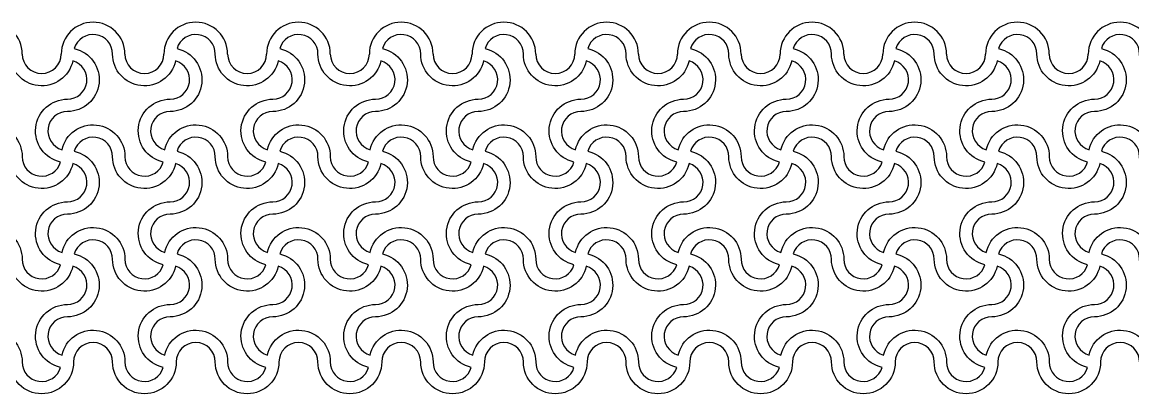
# Model space of a CAD drawing. Header units: millimetres. Extents: x 24 to 345, y 12 to 201.
# Drawn here: x 58.619 to 62.945, y 22.17 to 23.618 of the extents above; entities that cross this region are included whole.
import ezdxf

# ---------------------------------------------------------------- set-up
doc = ezdxf.new("R2010")
doc.units = ezdxf.units.MM
doc.header["$MEASUREMENT"] = 0
doc.layers.add('5th metal (rf+ground)', color=240, linetype='Continuous')

msp = doc.modelspace()

# ---------------------------------------------------------------- linework, layer by layer
at = {"layer": '5th metal (rf+ground)'}
for points in [[(58.5713, 23.49421, 0.8687853), (58.42227, 23.51524, -0.8959788), (58.3953, 23.27021, 0.8687853), (58.37427, 23.12118, -0.8959788), (58.6193, 23.09421, 0.8687853), (58.76833, 23.07318, -0.8959788), (58.7953, 23.31821, 0.8687853), (58.81633, 23.46724, -0.8959788)], [(58.5713, 23.49421, 0.8687853), (58.42227, 23.51524, -0.8959788), (58.3953, 23.27021, 0.8687853), (58.37427, 23.12118, -0.8959788), (58.6193, 23.09421, 0.8687853), (58.76833, 23.07318, -0.8959788), (58.7953, 23.31821, 0.8687853), (58.81633, 23.46724, -0.8959788)], [(58.5713, 23.49421, 0.8687853), (58.42227, 23.51524, -0.8959788), (58.3953, 23.27021, 0.8687853), (58.37427, 23.12118, -0.8959788), (58.6193, 23.09421, 0.8687853), (58.76833, 23.07318, -0.8959788), (58.7953, 23.31821, 0.8687853), (58.81633, 23.46724, -0.8959788)], [(58.5713, 23.49421, 0.8687853), (58.42227, 23.51524, -0.8959788), (58.3953, 23.27021, 0.8687853), (58.37427, 23.12118, -0.8959788), (58.6193, 23.09421, 0.8687853), (58.76833, 23.07318, -0.8959788), (58.7953, 23.31821, 0.8687853), (58.81633, 23.46724, -0.8959788)], [(58.9713, 23.49421, 0.8687853), (58.82227, 23.51524, -0.8959788), (58.7953, 23.27021, 0.8687853), (58.77427, 23.12118, -0.8959788), (59.0193, 23.09421, 0.8687853), (59.16833, 23.07318, -0.8959788), (59.1953, 23.31821, 0.8687853), (59.21633, 23.46724, -0.8959788)], [(58.9713, 23.49421, 0.8687853), (58.82227, 23.51524, -0.8959788), (58.7953, 23.27021, 0.8687853), (58.77427, 23.12118, -0.8959788), (59.0193, 23.09421, 0.8687853), (59.16833, 23.07318, -0.8959788), (59.1953, 23.31821, 0.8687853), (59.21633, 23.46724, -0.8959788)], [(58.9713, 23.49421, 0.8687853), (58.82227, 23.51524, -0.8959788), (58.7953, 23.27021, 0.8687853), (58.77427, 23.12118, -0.8959788), (59.0193, 23.09421, 0.8687853), (59.16833, 23.07318, -0.8959788), (59.1953, 23.31821, 0.8687853), (59.21633, 23.46724, -0.8959788)], [(58.9713, 23.49421, 0.8687853), (58.82227, 23.51524, -0.8959788), (58.7953, 23.27021, 0.8687853), (58.77427, 23.12118, -0.8959788), (59.0193, 23.09421, 0.8687853), (59.16833, 23.07318, -0.8959788), (59.1953, 23.31821, 0.8687853), (59.21633, 23.46724, -0.8959788)], [(59.3713, 23.49421, 0.8687853), (59.22227, 23.51524, -0.8959788), (59.1953, 23.27021, 0.8687853), (59.17427, 23.12118, -0.8959788), (59.4193, 23.09421, 0.8687853), (59.56833, 23.07318, -0.8959788), (59.5953, 23.31821, 0.8687853), (59.61633, 23.46724, -0.8959788)], [(59.3713, 23.49421, 0.8687853), (59.22227, 23.51524, -0.8959788), (59.1953, 23.27021, 0.8687853), (59.17427, 23.12118, -0.8959788), (59.4193, 23.09421, 0.8687853), (59.56833, 23.07318, -0.8959788), (59.5953, 23.31821, 0.8687853), (59.61633, 23.46724, -0.8959788)], [(59.3713, 23.49421, 0.8687853), (59.22227, 23.51524, -0.8959788), (59.1953, 23.27021, 0.8687853), (59.17427, 23.12118, -0.8959788), (59.4193, 23.09421, 0.8687853), (59.56833, 23.07318, -0.8959788), (59.5953, 23.31821, 0.8687853), (59.61633, 23.46724, -0.8959788)], [(59.3713, 23.49421, 0.8687853), (59.22227, 23.51524, -0.8959788), (59.1953, 23.27021, 0.8687853), (59.17427, 23.12118, -0.8959788), (59.4193, 23.09421, 0.8687853), (59.56833, 23.07318, -0.8959788), (59.5953, 23.31821, 0.8687853), (59.61633, 23.46724, -0.8959788)], [(59.7713, 23.49421, 0.8687853), (59.62227, 23.51524, -0.8959788), (59.5953, 23.27021, 0.8687853), (59.57427, 23.12118, -0.8959788), (59.8193, 23.09421, 0.8687853), (59.96833, 23.07318, -0.8959788), (59.9953, 23.31821, 0.8687853), (60.01633, 23.46724, -0.8959788)], [(59.7713, 23.49421, 0.8687853), (59.62227, 23.51524, -0.8959788), (59.5953, 23.27021, 0.8687853), (59.57427, 23.12118, -0.8959788), (59.8193, 23.09421, 0.8687853), (59.96833, 23.07318, -0.8959788), (59.9953, 23.31821, 0.8687853), (60.01633, 23.46724, -0.8959788)], [(59.7713, 23.49421, 0.8687853), (59.62227, 23.51524, -0.8959788), (59.5953, 23.27021, 0.8687853), (59.57427, 23.12118, -0.8959788), (59.8193, 23.09421, 0.8687853), (59.96833, 23.07318, -0.8959788), (59.9953, 23.31821, 0.8687853), (60.01633, 23.46724, -0.8959788)], [(59.7713, 23.49421, 0.8687853), (59.62227, 23.51524, -0.8959788), (59.5953, 23.27021, 0.8687853), (59.57427, 23.12118, -0.8959788), (59.8193, 23.09421, 0.8687853), (59.96833, 23.07318, -0.8959788), (59.9953, 23.31821, 0.8687853), (60.01633, 23.46724, -0.8959788)], [(60.1713, 23.49421, 0.8687853), (60.02227, 23.51524, -0.8959788), (59.9953, 23.27021, 0.8687853), (59.97427, 23.12118, -0.8959788), (60.2193, 23.09421, 0.8687853), (60.36833, 23.07318, -0.8959788), (60.3953, 23.31821, 0.8687853), (60.41633, 23.46724, -0.8959788)], [(60.1713, 23.49421, 0.8687853), (60.02227, 23.51524, -0.8959788), (59.9953, 23.27021, 0.8687853), (59.97427, 23.12118, -0.8959788), (60.2193, 23.09421, 0.8687853), (60.36833, 23.07318, -0.8959788), (60.3953, 23.31821, 0.8687853), (60.41633, 23.46724, -0.8959788)], [(60.1713, 23.49421, 0.8687853), (60.02227, 23.51524, -0.8959788), (59.9953, 23.27021, 0.8687853), (59.97427, 23.12118, -0.8959788), (60.2193, 23.09421, 0.8687853), (60.36833, 23.07318, -0.8959788), (60.3953, 23.31821, 0.8687853), (60.41633, 23.46724, -0.8959788)], [(60.1713, 23.49421, 0.8687853), (60.02227, 23.51524, -0.8959788), (59.9953, 23.27021, 0.8687853), (59.97427, 23.12118, -0.8959788), (60.2193, 23.09421, 0.8687853), (60.36833, 23.07318, -0.8959788), (60.3953, 23.31821, 0.8687853), (60.41633, 23.46724, -0.8959788)], [(60.5713, 23.49421, 0.8687853), (60.42227, 23.51524, -0.8959788), (60.3953, 23.27021, 0.8687853), (60.37427, 23.12118, -0.8959788), (60.6193, 23.09421, 0.8687853), (60.76833, 23.07318, -0.8959788), (60.7953, 23.31821, 0.8687853), (60.81633, 23.46724, -0.8959788)], [(60.5713, 23.49421, 0.8687853), (60.42227, 23.51524, -0.8959788), (60.3953, 23.27021, 0.8687853), (60.37427, 23.12118, -0.8959788), (60.6193, 23.09421, 0.8687853), (60.76833, 23.07318, -0.8959788), (60.7953, 23.31821, 0.8687853), (60.81633, 23.46724, -0.8959788)], [(60.5713, 23.49421, 0.8687853), (60.42227, 23.51524, -0.8959788), (60.3953, 23.27021, 0.8687853), (60.37427, 23.12118, -0.8959788), (60.6193, 23.09421, 0.8687853), (60.76833, 23.07318, -0.8959788), (60.7953, 23.31821, 0.8687853), (60.81633, 23.46724, -0.8959788)], [(60.5713, 23.49421, 0.8687853), (60.42227, 23.51524, -0.8959788), (60.3953, 23.27021, 0.8687853), (60.37427, 23.12118, -0.8959788), (60.6193, 23.09421, 0.8687853), (60.76833, 23.07318, -0.8959788), (60.7953, 23.31821, 0.8687853), (60.81633, 23.46724, -0.8959788)], [(60.9713, 23.49421, 0.8687853), (60.82227, 23.51524, -0.8959788), (60.7953, 23.27021, 0.8687853), (60.77427, 23.12118, -0.8959788), (61.0193, 23.09421, 0.8687853), (61.16833, 23.07318, -0.8959788), (61.1953, 23.31821, 0.8687853), (61.21633, 23.46724, -0.8959788)], [(60.9713, 23.49421, 0.8687853), (60.82227, 23.51524, -0.8959788), (60.7953, 23.27021, 0.8687853), (60.77427, 23.12118, -0.8959788), (61.0193, 23.09421, 0.8687853), (61.16833, 23.07318, -0.8959788), (61.1953, 23.31821, 0.8687853), (61.21633, 23.46724, -0.8959788)], [(60.9713, 23.49421, 0.8687853), (60.82227, 23.51524, -0.8959788), (60.7953, 23.27021, 0.8687853), (60.77427, 23.12118, -0.8959788), (61.0193, 23.09421, 0.8687853), (61.16833, 23.07318, -0.8959788), (61.1953, 23.31821, 0.8687853), (61.21633, 23.46724, -0.8959788)], [(60.9713, 23.49421, 0.8687853), (60.82227, 23.51524, -0.8959788), (60.7953, 23.27021, 0.8687853), (60.77427, 23.12118, -0.8959788), (61.0193, 23.09421, 0.8687853), (61.16833, 23.07318, -0.8959788), (61.1953, 23.31821, 0.8687853), (61.21633, 23.46724, -0.8959788)], [(61.3713, 23.49421, 0.8687853), (61.22227, 23.51524, -0.8959788), (61.1953, 23.27021, 0.8687853), (61.17427, 23.12118, -0.8959788), (61.4193, 23.09421, 0.8687853), (61.56833, 23.07318, -0.8959788), (61.5953, 23.31821, 0.8687853), (61.61633, 23.46724, -0.8959788)], [(61.3713, 23.49421, 0.8687853), (61.22227, 23.51524, -0.8959788), (61.1953, 23.27021, 0.8687853), (61.17427, 23.12118, -0.8959788), (61.4193, 23.09421, 0.8687853), (61.56833, 23.07318, -0.8959788), (61.5953, 23.31821, 0.8687853), (61.61633, 23.46724, -0.8959788)], [(61.3713, 23.49421, 0.8687853), (61.22227, 23.51524, -0.8959788), (61.1953, 23.27021, 0.8687853), (61.17427, 23.12118, -0.8959788), (61.4193, 23.09421, 0.8687853), (61.56833, 23.07318, -0.8959788), (61.5953, 23.31821, 0.8687853), (61.61633, 23.46724, -0.8959788)], [(61.3713, 23.49421, 0.8687853), (61.22227, 23.51524, -0.8959788), (61.1953, 23.27021, 0.8687853), (61.17427, 23.12118, -0.8959788), (61.4193, 23.09421, 0.8687853), (61.56833, 23.07318, -0.8959788), (61.5953, 23.31821, 0.8687853), (61.61633, 23.46724, -0.8959788)], [(61.7713, 23.49421, 0.8687853), (61.62227, 23.51524, -0.8959788), (61.5953, 23.27021, 0.8687853), (61.57427, 23.12118, -0.8959788), (61.8193, 23.09421, 0.8687853), (61.96833, 23.07318, -0.8959788), (61.9953, 23.31821, 0.8687853), (62.01633, 23.46724, -0.8959788)], [(61.7713, 23.49421, 0.8687853), (61.62227, 23.51524, -0.8959788), (61.5953, 23.27021, 0.8687853), (61.57427, 23.12118, -0.8959788), (61.8193, 23.09421, 0.8687853), (61.96833, 23.07318, -0.8959788), (61.9953, 23.31821, 0.8687853), (62.01633, 23.46724, -0.8959788)], [(61.7713, 23.49421, 0.8687853), (61.62227, 23.51524, -0.8959788), (61.5953, 23.27021, 0.8687853), (61.57427, 23.12118, -0.8959788), (61.8193, 23.09421, 0.8687853), (61.96833, 23.07318, -0.8959788), (61.9953, 23.31821, 0.8687853), (62.01633, 23.46724, -0.8959788)], [(61.7713, 23.49421, 0.8687853), (61.62227, 23.51524, -0.8959788), (61.5953, 23.27021, 0.8687853), (61.57427, 23.12118, -0.8959788), (61.8193, 23.09421, 0.8687853), (61.96833, 23.07318, -0.8959788), (61.9953, 23.31821, 0.8687853), (62.01633, 23.46724, -0.8959788)], [(62.1713, 23.49421, 0.8687853), (62.02227, 23.51524, -0.8959788), (61.9953, 23.27021, 0.8687853), (61.97427, 23.12118, -0.8959788), (62.2193, 23.09421, 0.8687853), (62.36833, 23.07318, -0.8959788), (62.3953, 23.31821, 0.8687853), (62.41633, 23.46724, -0.8959788)], [(62.1713, 23.49421, 0.8687853), (62.02227, 23.51524, -0.8959788), (61.9953, 23.27021, 0.8687853), (61.97427, 23.12118, -0.8959788), (62.2193, 23.09421, 0.8687853), (62.36833, 23.07318, -0.8959788), (62.3953, 23.31821, 0.8687853), (62.41633, 23.46724, -0.8959788)], [(62.1713, 23.49421, 0.8687853), (62.02227, 23.51524, -0.8959788), (61.9953, 23.27021, 0.8687853), (61.97427, 23.12118, -0.8959788), (62.2193, 23.09421, 0.8687853), (62.36833, 23.07318, -0.8959788), (62.3953, 23.31821, 0.8687853), (62.41633, 23.46724, -0.8959788)], [(62.1713, 23.49421, 0.8687853), (62.02227, 23.51524, -0.8959788), (61.9953, 23.27021, 0.8687853), (61.97427, 23.12118, -0.8959788), (62.2193, 23.09421, 0.8687853), (62.36833, 23.07318, -0.8959788), (62.3953, 23.31821, 0.8687853), (62.41633, 23.46724, -0.8959788)], [(62.5713, 23.49421, 0.8687853), (62.42227, 23.51524, -0.8959788), (62.3953, 23.27021, 0.8687853), (62.37427, 23.12118, -0.8959788), (62.6193, 23.09421, 0.8687853), (62.76833, 23.07318, -0.8959788), (62.7953, 23.31821, 0.8687853), (62.81633, 23.46724, -0.8959788)], [(62.5713, 23.49421, 0.8687853), (62.42227, 23.51524, -0.8959788), (62.3953, 23.27021, 0.8687853), (62.37427, 23.12118, -0.8959788), (62.6193, 23.09421, 0.8687853), (62.76833, 23.07318, -0.8959788), (62.7953, 23.31821, 0.8687853), (62.81633, 23.46724, -0.8959788)], [(62.5713, 23.49421, 0.8687853), (62.42227, 23.51524, -0.8959788), (62.3953, 23.27021, 0.8687853), (62.37427, 23.12118, -0.8959788), (62.6193, 23.09421, 0.8687853), (62.76833, 23.07318, -0.8959788), (62.7953, 23.31821, 0.8687853), (62.81633, 23.46724, -0.8959788)], [(62.5713, 23.49421, 0.8687853), (62.42227, 23.51524, -0.8959788), (62.3953, 23.27021, 0.8687853), (62.37427, 23.12118, -0.8959788), (62.6193, 23.09421, 0.8687853), (62.76833, 23.07318, -0.8959788), (62.7953, 23.31821, 0.8687853), (62.81633, 23.46724, -0.8959788)], [(62.9713, 23.49421, 0.8687853), (62.82227, 23.51524, -0.8959788), (62.7953, 23.27021, 0.8687853), (62.77427, 23.12118, -0.8959788), (63.0193, 23.09421, 0.8687853), (63.16833, 23.07318, -0.8959788), (63.1953, 23.31821, 0.8687853), (63.21633, 23.46724, -0.8959788)], [(62.9713, 23.49421, 0.8687853), (62.82227, 23.51524, -0.8959788), (62.7953, 23.27021, 0.8687853), (62.77427, 23.12118, -0.8959788), (63.0193, 23.09421, 0.8687853), (63.16833, 23.07318, -0.8959788), (63.1953, 23.31821, 0.8687853), (63.21633, 23.46724, -0.8959788)], [(62.9713, 23.49421, 0.8687853), (62.82227, 23.51524, -0.8959788), (62.7953, 23.27021, 0.8687853), (62.77427, 23.12118, -0.8959788), (63.0193, 23.09421, 0.8687853), (63.16833, 23.07318, -0.8959788), (63.1953, 23.31821, 0.8687853), (63.21633, 23.46724, -0.8959788)], [(62.9713, 23.49421, 0.8687853), (62.82227, 23.51524, -0.8959788), (62.7953, 23.27021, 0.8687853), (62.77427, 23.12118, -0.8959788), (63.0193, 23.09421, 0.8687853), (63.16833, 23.07318, -0.8959788), (63.1953, 23.31821, 0.8687853), (63.21633, 23.46724, -0.8959788)], [(58.5713, 23.09421, 0.8687853), (58.42227, 23.11524, -0.8959788), (58.3953, 22.87021, 0.8687853), (58.37427, 22.72118, -0.8959788), (58.6193, 22.69421, 0.8687853), (58.76833, 22.67318, -0.8959788), (58.7953, 22.91821, 0.8687853), (58.81633, 23.06724, -0.8959788)], [(58.5713, 23.09421, 0.8687853), (58.42227, 23.11524, -0.8959788), (58.3953, 22.87021, 0.8687853), (58.37427, 22.72118, -0.8959788), (58.6193, 22.69421, 0.8687853), (58.76833, 22.67318, -0.8959788), (58.7953, 22.91821, 0.8687853), (58.81633, 23.06724, -0.8959788)], [(58.5713, 23.09421, 0.8687853), (58.42227, 23.11524, -0.8959788), (58.3953, 22.87021, 0.8687853), (58.37427, 22.72118, -0.8959788), (58.6193, 22.69421, 0.8687853), (58.76833, 22.67318, -0.8959788), (58.7953, 22.91821, 0.8687853), (58.81633, 23.06724, -0.8959788)], [(58.5713, 23.09421, 0.8687853), (58.42227, 23.11524, -0.8959788), (58.3953, 22.87021, 0.8687853), (58.37427, 22.72118, -0.8959788), (58.6193, 22.69421, 0.8687853), (58.76833, 22.67318, -0.8959788), (58.7953, 22.91821, 0.8687853), (58.81633, 23.06724, -0.8959788)], [(58.9713, 23.09421, 0.8687853), (58.82227, 23.11524, -0.8959788), (58.7953, 22.87021, 0.8687853), (58.77427, 22.72118, -0.8959788), (59.0193, 22.69421, 0.8687853), (59.16833, 22.67318, -0.8959788), (59.1953, 22.91821, 0.8687853), (59.21633, 23.06724, -0.8959788)], [(58.9713, 23.09421, 0.8687853), (58.82227, 23.11524, -0.8959788), (58.7953, 22.87021, 0.8687853), (58.77427, 22.72118, -0.8959788), (59.0193, 22.69421, 0.8687853), (59.16833, 22.67318, -0.8959788), (59.1953, 22.91821, 0.8687853), (59.21633, 23.06724, -0.8959788)], [(58.9713, 23.09421, 0.8687853), (58.82227, 23.11524, -0.8959788), (58.7953, 22.87021, 0.8687853), (58.77427, 22.72118, -0.8959788), (59.0193, 22.69421, 0.8687853), (59.16833, 22.67318, -0.8959788), (59.1953, 22.91821, 0.8687853), (59.21633, 23.06724, -0.8959788)], [(58.9713, 23.09421, 0.8687853), (58.82227, 23.11524, -0.8959788), (58.7953, 22.87021, 0.8687853), (58.77427, 22.72118, -0.8959788), (59.0193, 22.69421, 0.8687853), (59.16833, 22.67318, -0.8959788), (59.1953, 22.91821, 0.8687853), (59.21633, 23.06724, -0.8959788)], [(59.3713, 23.09421, 0.8687853), (59.22227, 23.11524, -0.8959788), (59.1953, 22.87021, 0.8687853), (59.17427, 22.72118, -0.8959788), (59.4193, 22.69421, 0.8687853), (59.56833, 22.67318, -0.8959788), (59.5953, 22.91821, 0.8687853), (59.61633, 23.06724, -0.8959788)], [(59.3713, 23.09421, 0.8687853), (59.22227, 23.11524, -0.8959788), (59.1953, 22.87021, 0.8687853), (59.17427, 22.72118, -0.8959788), (59.4193, 22.69421, 0.8687853), (59.56833, 22.67318, -0.8959788), (59.5953, 22.91821, 0.8687853), (59.61633, 23.06724, -0.8959788)], [(59.3713, 23.09421, 0.8687853), (59.22227, 23.11524, -0.8959788), (59.1953, 22.87021, 0.8687853), (59.17427, 22.72118, -0.8959788), (59.4193, 22.69421, 0.8687853), (59.56833, 22.67318, -0.8959788), (59.5953, 22.91821, 0.8687853), (59.61633, 23.06724, -0.8959788)], [(59.3713, 23.09421, 0.8687853), (59.22227, 23.11524, -0.8959788), (59.1953, 22.87021, 0.8687853), (59.17427, 22.72118, -0.8959788), (59.4193, 22.69421, 0.8687853), (59.56833, 22.67318, -0.8959788), (59.5953, 22.91821, 0.8687853), (59.61633, 23.06724, -0.8959788)], [(59.7713, 23.09421, 0.8687853), (59.62227, 23.11524, -0.8959788), (59.5953, 22.87021, 0.8687853), (59.57427, 22.72118, -0.8959788), (59.8193, 22.69421, 0.8687853), (59.96833, 22.67318, -0.8959788), (59.9953, 22.91821, 0.8687853), (60.01633, 23.06724, -0.8959788)], [(59.7713, 23.09421, 0.8687853), (59.62227, 23.11524, -0.8959788), (59.5953, 22.87021, 0.8687853), (59.57427, 22.72118, -0.8959788), (59.8193, 22.69421, 0.8687853), (59.96833, 22.67318, -0.8959788), (59.9953, 22.91821, 0.8687853), (60.01633, 23.06724, -0.8959788)], [(59.7713, 23.09421, 0.8687853), (59.62227, 23.11524, -0.8959788), (59.5953, 22.87021, 0.8687853), (59.57427, 22.72118, -0.8959788), (59.8193, 22.69421, 0.8687853), (59.96833, 22.67318, -0.8959788), (59.9953, 22.91821, 0.8687853), (60.01633, 23.06724, -0.8959788)], [(59.7713, 23.09421, 0.8687853), (59.62227, 23.11524, -0.8959788), (59.5953, 22.87021, 0.8687853), (59.57427, 22.72118, -0.8959788), (59.8193, 22.69421, 0.8687853), (59.96833, 22.67318, -0.8959788), (59.9953, 22.91821, 0.8687853), (60.01633, 23.06724, -0.8959788)], [(60.1713, 23.09421, 0.8687853), (60.02227, 23.11524, -0.8959788), (59.9953, 22.87021, 0.8687853), (59.97427, 22.72118, -0.8959788), (60.2193, 22.69421, 0.8687853), (60.36833, 22.67318, -0.8959788), (60.3953, 22.91821, 0.8687853), (60.41633, 23.06724, -0.8959788)], [(60.1713, 23.09421, 0.8687853), (60.02227, 23.11524, -0.8959788), (59.9953, 22.87021, 0.8687853), (59.97427, 22.72118, -0.8959788), (60.2193, 22.69421, 0.8687853), (60.36833, 22.67318, -0.8959788), (60.3953, 22.91821, 0.8687853), (60.41633, 23.06724, -0.8959788)], [(60.1713, 23.09421, 0.8687853), (60.02227, 23.11524, -0.8959788), (59.9953, 22.87021, 0.8687853), (59.97427, 22.72118, -0.8959788), (60.2193, 22.69421, 0.8687853), (60.36833, 22.67318, -0.8959788), (60.3953, 22.91821, 0.8687853), (60.41633, 23.06724, -0.8959788)], [(60.1713, 23.09421, 0.8687853), (60.02227, 23.11524, -0.8959788), (59.9953, 22.87021, 0.8687853), (59.97427, 22.72118, -0.8959788), (60.2193, 22.69421, 0.8687853), (60.36833, 22.67318, -0.8959788), (60.3953, 22.91821, 0.8687853), (60.41633, 23.06724, -0.8959788)], [(60.5713, 23.09421, 0.8687853), (60.42227, 23.11524, -0.8959788), (60.3953, 22.87021, 0.8687853), (60.37427, 22.72118, -0.8959788), (60.6193, 22.69421, 0.8687853), (60.76833, 22.67318, -0.8959788), (60.7953, 22.91821, 0.8687853), (60.81633, 23.06724, -0.8959788)], [(60.5713, 23.09421, 0.8687853), (60.42227, 23.11524, -0.8959788), (60.3953, 22.87021, 0.8687853), (60.37427, 22.72118, -0.8959788), (60.6193, 22.69421, 0.8687853), (60.76833, 22.67318, -0.8959788), (60.7953, 22.91821, 0.8687853), (60.81633, 23.06724, -0.8959788)], [(60.5713, 23.09421, 0.8687853), (60.42227, 23.11524, -0.8959788), (60.3953, 22.87021, 0.8687853), (60.37427, 22.72118, -0.8959788), (60.6193, 22.69421, 0.8687853), (60.76833, 22.67318, -0.8959788), (60.7953, 22.91821, 0.8687853), (60.81633, 23.06724, -0.8959788)], [(60.5713, 23.09421, 0.8687853), (60.42227, 23.11524, -0.8959788), (60.3953, 22.87021, 0.8687853), (60.37427, 22.72118, -0.8959788), (60.6193, 22.69421, 0.8687853), (60.76833, 22.67318, -0.8959788), (60.7953, 22.91821, 0.8687853), (60.81633, 23.06724, -0.8959788)], [(60.9713, 23.09421, 0.8687853), (60.82227, 23.11524, -0.8959788), (60.7953, 22.87021, 0.8687853), (60.77427, 22.72118, -0.8959788), (61.0193, 22.69421, 0.8687853), (61.16833, 22.67318, -0.8959788), (61.1953, 22.91821, 0.8687853), (61.21633, 23.06724, -0.8959788)], [(60.9713, 23.09421, 0.8687853), (60.82227, 23.11524, -0.8959788), (60.7953, 22.87021, 0.8687853), (60.77427, 22.72118, -0.8959788), (61.0193, 22.69421, 0.8687853), (61.16833, 22.67318, -0.8959788), (61.1953, 22.91821, 0.8687853), (61.21633, 23.06724, -0.8959788)], [(60.9713, 23.09421, 0.8687853), (60.82227, 23.11524, -0.8959788), (60.7953, 22.87021, 0.8687853), (60.77427, 22.72118, -0.8959788), (61.0193, 22.69421, 0.8687853), (61.16833, 22.67318, -0.8959788), (61.1953, 22.91821, 0.8687853), (61.21633, 23.06724, -0.8959788)], [(60.9713, 23.09421, 0.8687853), (60.82227, 23.11524, -0.8959788), (60.7953, 22.87021, 0.8687853), (60.77427, 22.72118, -0.8959788), (61.0193, 22.69421, 0.8687853), (61.16833, 22.67318, -0.8959788), (61.1953, 22.91821, 0.8687853), (61.21633, 23.06724, -0.8959788)], [(61.3713, 23.09421, 0.8687853), (61.22227, 23.11524, -0.8959788), (61.1953, 22.87021, 0.8687853), (61.17427, 22.72118, -0.8959788), (61.4193, 22.69421, 0.8687853), (61.56833, 22.67318, -0.8959788), (61.5953, 22.91821, 0.8687853), (61.61633, 23.06724, -0.8959788)], [(61.3713, 23.09421, 0.8687853), (61.22227, 23.11524, -0.8959788), (61.1953, 22.87021, 0.8687853), (61.17427, 22.72118, -0.8959788), (61.4193, 22.69421, 0.8687853), (61.56833, 22.67318, -0.8959788), (61.5953, 22.91821, 0.8687853), (61.61633, 23.06724, -0.8959788)], [(61.3713, 23.09421, 0.8687853), (61.22227, 23.11524, -0.8959788), (61.1953, 22.87021, 0.8687853), (61.17427, 22.72118, -0.8959788), (61.4193, 22.69421, 0.8687853), (61.56833, 22.67318, -0.8959788), (61.5953, 22.91821, 0.8687853), (61.61633, 23.06724, -0.8959788)], [(61.3713, 23.09421, 0.8687853), (61.22227, 23.11524, -0.8959788), (61.1953, 22.87021, 0.8687853), (61.17427, 22.72118, -0.8959788), (61.4193, 22.69421, 0.8687853), (61.56833, 22.67318, -0.8959788), (61.5953, 22.91821, 0.8687853), (61.61633, 23.06724, -0.8959788)], [(61.7713, 23.09421, 0.8687853), (61.62227, 23.11524, -0.8959788), (61.5953, 22.87021, 0.8687853), (61.57427, 22.72118, -0.8959788), (61.8193, 22.69421, 0.8687853), (61.96833, 22.67318, -0.8959788), (61.9953, 22.91821, 0.8687853), (62.01633, 23.06724, -0.8959788)], [(61.7713, 23.09421, 0.8687853), (61.62227, 23.11524, -0.8959788), (61.5953, 22.87021, 0.8687853), (61.57427, 22.72118, -0.8959788), (61.8193, 22.69421, 0.8687853), (61.96833, 22.67318, -0.8959788), (61.9953, 22.91821, 0.8687853), (62.01633, 23.06724, -0.8959788)], [(61.7713, 23.09421, 0.8687853), (61.62227, 23.11524, -0.8959788), (61.5953, 22.87021, 0.8687853), (61.57427, 22.72118, -0.8959788), (61.8193, 22.69421, 0.8687853), (61.96833, 22.67318, -0.8959788), (61.9953, 22.91821, 0.8687853), (62.01633, 23.06724, -0.8959788)], [(61.7713, 23.09421, 0.8687853), (61.62227, 23.11524, -0.8959788), (61.5953, 22.87021, 0.8687853), (61.57427, 22.72118, -0.8959788), (61.8193, 22.69421, 0.8687853), (61.96833, 22.67318, -0.8959788), (61.9953, 22.91821, 0.8687853), (62.01633, 23.06724, -0.8959788)], [(62.1713, 23.09421, 0.8687853), (62.02227, 23.11524, -0.8959788), (61.9953, 22.87021, 0.8687853), (61.97427, 22.72118, -0.8959788), (62.2193, 22.69421, 0.8687853), (62.36833, 22.67318, -0.8959788), (62.3953, 22.91821, 0.8687853), (62.41633, 23.06724, -0.8959788)], [(62.1713, 23.09421, 0.8687853), (62.02227, 23.11524, -0.8959788), (61.9953, 22.87021, 0.8687853), (61.97427, 22.72118, -0.8959788), (62.2193, 22.69421, 0.8687853), (62.36833, 22.67318, -0.8959788), (62.3953, 22.91821, 0.8687853), (62.41633, 23.06724, -0.8959788)], [(62.1713, 23.09421, 0.8687853), (62.02227, 23.11524, -0.8959788), (61.9953, 22.87021, 0.8687853), (61.97427, 22.72118, -0.8959788), (62.2193, 22.69421, 0.8687853), (62.36833, 22.67318, -0.8959788), (62.3953, 22.91821, 0.8687853), (62.41633, 23.06724, -0.8959788)], [(62.1713, 23.09421, 0.8687853), (62.02227, 23.11524, -0.8959788), (61.9953, 22.87021, 0.8687853), (61.97427, 22.72118, -0.8959788), (62.2193, 22.69421, 0.8687853), (62.36833, 22.67318, -0.8959788), (62.3953, 22.91821, 0.8687853), (62.41633, 23.06724, -0.8959788)], [(62.5713, 23.09421, 0.8687853), (62.42227, 23.11524, -0.8959788), (62.3953, 22.87021, 0.8687853), (62.37427, 22.72118, -0.8959788), (62.6193, 22.69421, 0.8687853), (62.76833, 22.67318, -0.8959788), (62.7953, 22.91821, 0.8687853), (62.81633, 23.06724, -0.8959788)], [(62.5713, 23.09421, 0.8687853), (62.42227, 23.11524, -0.8959788), (62.3953, 22.87021, 0.8687853), (62.37427, 22.72118, -0.8959788), (62.6193, 22.69421, 0.8687853), (62.76833, 22.67318, -0.8959788), (62.7953, 22.91821, 0.8687853), (62.81633, 23.06724, -0.8959788)], [(62.5713, 23.09421, 0.8687853), (62.42227, 23.11524, -0.8959788), (62.3953, 22.87021, 0.8687853), (62.37427, 22.72118, -0.8959788), (62.6193, 22.69421, 0.8687853), (62.76833, 22.67318, -0.8959788), (62.7953, 22.91821, 0.8687853), (62.81633, 23.06724, -0.8959788)], [(62.5713, 23.09421, 0.8687853), (62.42227, 23.11524, -0.8959788), (62.3953, 22.87021, 0.8687853), (62.37427, 22.72118, -0.8959788), (62.6193, 22.69421, 0.8687853), (62.76833, 22.67318, -0.8959788), (62.7953, 22.91821, 0.8687853), (62.81633, 23.06724, -0.8959788)], [(62.9713, 23.09421, 0.8687853), (62.82227, 23.11524, -0.8959788), (62.7953, 22.87021, 0.8687853), (62.77427, 22.72118, -0.8959788), (63.0193, 22.69421, 0.8687853), (63.16833, 22.67318, -0.8959788), (63.1953, 22.91821, 0.8687853), (63.21633, 23.06724, -0.8959788)], [(62.9713, 23.09421, 0.8687853), (62.82227, 23.11524, -0.8959788), (62.7953, 22.87021, 0.8687853), (62.77427, 22.72118, -0.8959788), (63.0193, 22.69421, 0.8687853), (63.16833, 22.67318, -0.8959788), (63.1953, 22.91821, 0.8687853), (63.21633, 23.06724, -0.8959788)], [(62.9713, 23.09421, 0.8687853), (62.82227, 23.11524, -0.8959788), (62.7953, 22.87021, 0.8687853), (62.77427, 22.72118, -0.8959788), (63.0193, 22.69421, 0.8687853), (63.16833, 22.67318, -0.8959788), (63.1953, 22.91821, 0.8687853), (63.21633, 23.06724, -0.8959788)], [(62.9713, 23.09421, 0.8687853), (62.82227, 23.11524, -0.8959788), (62.7953, 22.87021, 0.8687853), (62.77427, 22.72118, -0.8959788), (63.0193, 22.69421, 0.8687853), (63.16833, 22.67318, -0.8959788), (63.1953, 22.91821, 0.8687853), (63.21633, 23.06724, -0.8959788)], [(58.5713, 22.69421, 0.8687853), (58.42227, 22.71524, -0.8959788), (58.3953, 22.47021, 0.8687853), (58.37427, 22.32118, -0.8959788), (58.6193, 22.29421, 0.8687853), (58.76833, 22.27318, -0.8959788), (58.7953, 22.51821, 0.8687853), (58.81633, 22.66724, -0.8959788)], [(58.5713, 22.69421, 0.8687853), (58.42227, 22.71524, -0.8959788), (58.3953, 22.47021, 0.8687853), (58.37427, 22.32118, -0.8959788), (58.6193, 22.29421, 0.8687853), (58.76833, 22.27318, -0.8959788), (58.7953, 22.51821, 0.8687853), (58.81633, 22.66724, -0.8959788)], [(58.5713, 22.69421, 0.8687853), (58.42227, 22.71524, -0.8959788), (58.3953, 22.47021, 0.8687853), (58.37427, 22.32118, -0.8959788), (58.6193, 22.29421, 0.8687853), (58.76833, 22.27318, -0.8959788), (58.7953, 22.51821, 0.8687853), (58.81633, 22.66724, -0.8959788)], [(58.5713, 22.69421, 0.8687853), (58.42227, 22.71524, -0.8959788), (58.3953, 22.47021, 0.8687853), (58.37427, 22.32118, -0.8959788), (58.6193, 22.29421, 0.8687853), (58.76833, 22.27318, -0.8959788), (58.7953, 22.51821, 0.8687853), (58.81633, 22.66724, -0.8959788)], [(58.9713, 22.69421, 0.8687853), (58.82227, 22.71524, -0.8959788), (58.7953, 22.47021, 0.8687853), (58.77427, 22.32118, -0.8959788), (59.0193, 22.29421, 0.8687853), (59.16833, 22.27318, -0.8959788), (59.1953, 22.51821, 0.8687853), (59.21633, 22.66724, -0.8959788)], [(58.9713, 22.69421, 0.8687853), (58.82227, 22.71524, -0.8959788), (58.7953, 22.47021, 0.8687853), (58.77427, 22.32118, -0.8959788), (59.0193, 22.29421, 0.8687853), (59.16833, 22.27318, -0.8959788), (59.1953, 22.51821, 0.8687853), (59.21633, 22.66724, -0.8959788)], [(58.9713, 22.69421, 0.8687853), (58.82227, 22.71524, -0.8959788), (58.7953, 22.47021, 0.8687853), (58.77427, 22.32118, -0.8959788), (59.0193, 22.29421, 0.8687853), (59.16833, 22.27318, -0.8959788), (59.1953, 22.51821, 0.8687853), (59.21633, 22.66724, -0.8959788)], [(58.9713, 22.69421, 0.8687853), (58.82227, 22.71524, -0.8959788), (58.7953, 22.47021, 0.8687853), (58.77427, 22.32118, -0.8959788), (59.0193, 22.29421, 0.8687853), (59.16833, 22.27318, -0.8959788), (59.1953, 22.51821, 0.8687853), (59.21633, 22.66724, -0.8959788)], [(59.3713, 22.69421, 0.8687853), (59.22227, 22.71524, -0.8959788), (59.1953, 22.47021, 0.8687853), (59.17427, 22.32118, -0.8959788), (59.4193, 22.29421, 0.8687853), (59.56833, 22.27318, -0.8959788), (59.5953, 22.51821, 0.8687853), (59.61633, 22.66724, -0.8959788)], [(59.3713, 22.69421, 0.8687853), (59.22227, 22.71524, -0.8959788), (59.1953, 22.47021, 0.8687853), (59.17427, 22.32118, -0.8959788), (59.4193, 22.29421, 0.8687853), (59.56833, 22.27318, -0.8959788), (59.5953, 22.51821, 0.8687853), (59.61633, 22.66724, -0.8959788)], [(59.3713, 22.69421, 0.8687853), (59.22227, 22.71524, -0.8959788), (59.1953, 22.47021, 0.8687853), (59.17427, 22.32118, -0.8959788), (59.4193, 22.29421, 0.8687853), (59.56833, 22.27318, -0.8959788), (59.5953, 22.51821, 0.8687853), (59.61633, 22.66724, -0.8959788)], [(59.3713, 22.69421, 0.8687853), (59.22227, 22.71524, -0.8959788), (59.1953, 22.47021, 0.8687853), (59.17427, 22.32118, -0.8959788), (59.4193, 22.29421, 0.8687853), (59.56833, 22.27318, -0.8959788), (59.5953, 22.51821, 0.8687853), (59.61633, 22.66724, -0.8959788)], [(59.7713, 22.69421, 0.8687853), (59.62227, 22.71524, -0.8959788), (59.5953, 22.47021, 0.8687853), (59.57427, 22.32118, -0.8959788), (59.8193, 22.29421, 0.8687853), (59.96833, 22.27318, -0.8959788), (59.9953, 22.51821, 0.8687853), (60.01633, 22.66724, -0.8959788)], [(59.7713, 22.69421, 0.8687853), (59.62227, 22.71524, -0.8959788), (59.5953, 22.47021, 0.8687853), (59.57427, 22.32118, -0.8959788), (59.8193, 22.29421, 0.8687853), (59.96833, 22.27318, -0.8959788), (59.9953, 22.51821, 0.8687853), (60.01633, 22.66724, -0.8959788)], [(59.7713, 22.69421, 0.8687853), (59.62227, 22.71524, -0.8959788), (59.5953, 22.47021, 0.8687853), (59.57427, 22.32118, -0.8959788), (59.8193, 22.29421, 0.8687853), (59.96833, 22.27318, -0.8959788), (59.9953, 22.51821, 0.8687853), (60.01633, 22.66724, -0.8959788)], [(59.7713, 22.69421, 0.8687853), (59.62227, 22.71524, -0.8959788), (59.5953, 22.47021, 0.8687853), (59.57427, 22.32118, -0.8959788), (59.8193, 22.29421, 0.8687853), (59.96833, 22.27318, -0.8959788), (59.9953, 22.51821, 0.8687853), (60.01633, 22.66724, -0.8959788)], [(60.1713, 22.69421, 0.8687853), (60.02227, 22.71524, -0.8959788), (59.9953, 22.47021, 0.8687853), (59.97427, 22.32118, -0.8959788), (60.2193, 22.29421, 0.8687853), (60.36833, 22.27318, -0.8959788), (60.3953, 22.51821, 0.8687853), (60.41633, 22.66724, -0.8959788)], [(60.1713, 22.69421, 0.8687853), (60.02227, 22.71524, -0.8959788), (59.9953, 22.47021, 0.8687853), (59.97427, 22.32118, -0.8959788), (60.2193, 22.29421, 0.8687853), (60.36833, 22.27318, -0.8959788), (60.3953, 22.51821, 0.8687853), (60.41633, 22.66724, -0.8959788)], [(60.1713, 22.69421, 0.8687853), (60.02227, 22.71524, -0.8959788), (59.9953, 22.47021, 0.8687853), (59.97427, 22.32118, -0.8959788), (60.2193, 22.29421, 0.8687853), (60.36833, 22.27318, -0.8959788), (60.3953, 22.51821, 0.8687853), (60.41633, 22.66724, -0.8959788)], [(60.1713, 22.69421, 0.8687853), (60.02227, 22.71524, -0.8959788), (59.9953, 22.47021, 0.8687853), (59.97427, 22.32118, -0.8959788), (60.2193, 22.29421, 0.8687853), (60.36833, 22.27318, -0.8959788), (60.3953, 22.51821, 0.8687853), (60.41633, 22.66724, -0.8959788)], [(60.5713, 22.69421, 0.8687853), (60.42227, 22.71524, -0.8959788), (60.3953, 22.47021, 0.8687853), (60.37427, 22.32118, -0.8959788), (60.6193, 22.29421, 0.8687853), (60.76833, 22.27318, -0.8959788), (60.7953, 22.51821, 0.8687853), (60.81633, 22.66724, -0.8959788)], [(60.5713, 22.69421, 0.8687853), (60.42227, 22.71524, -0.8959788), (60.3953, 22.47021, 0.8687853), (60.37427, 22.32118, -0.8959788), (60.6193, 22.29421, 0.8687853), (60.76833, 22.27318, -0.8959788), (60.7953, 22.51821, 0.8687853), (60.81633, 22.66724, -0.8959788)], [(60.5713, 22.69421, 0.8687853), (60.42227, 22.71524, -0.8959788), (60.3953, 22.47021, 0.8687853), (60.37427, 22.32118, -0.8959788), (60.6193, 22.29421, 0.8687853), (60.76833, 22.27318, -0.8959788), (60.7953, 22.51821, 0.8687853), (60.81633, 22.66724, -0.8959788)], [(60.5713, 22.69421, 0.8687853), (60.42227, 22.71524, -0.8959788), (60.3953, 22.47021, 0.8687853), (60.37427, 22.32118, -0.8959788), (60.6193, 22.29421, 0.8687853), (60.76833, 22.27318, -0.8959788), (60.7953, 22.51821, 0.8687853), (60.81633, 22.66724, -0.8959788)], [(60.9713, 22.69421, 0.8687853), (60.82227, 22.71524, -0.8959788), (60.7953, 22.47021, 0.8687853), (60.77427, 22.32118, -0.8959788), (61.0193, 22.29421, 0.8687853), (61.16833, 22.27318, -0.8959788), (61.1953, 22.51821, 0.8687853), (61.21633, 22.66724, -0.8959788)], [(60.9713, 22.69421, 0.8687853), (60.82227, 22.71524, -0.8959788), (60.7953, 22.47021, 0.8687853), (60.77427, 22.32118, -0.8959788), (61.0193, 22.29421, 0.8687853), (61.16833, 22.27318, -0.8959788), (61.1953, 22.51821, 0.8687853), (61.21633, 22.66724, -0.8959788)], [(60.9713, 22.69421, 0.8687853), (60.82227, 22.71524, -0.8959788), (60.7953, 22.47021, 0.8687853), (60.77427, 22.32118, -0.8959788), (61.0193, 22.29421, 0.8687853), (61.16833, 22.27318, -0.8959788), (61.1953, 22.51821, 0.8687853), (61.21633, 22.66724, -0.8959788)], [(60.9713, 22.69421, 0.8687853), (60.82227, 22.71524, -0.8959788), (60.7953, 22.47021, 0.8687853), (60.77427, 22.32118, -0.8959788), (61.0193, 22.29421, 0.8687853), (61.16833, 22.27318, -0.8959788), (61.1953, 22.51821, 0.8687853), (61.21633, 22.66724, -0.8959788)], [(61.3713, 22.69421, 0.8687853), (61.22227, 22.71524, -0.8959788), (61.1953, 22.47021, 0.8687853), (61.17427, 22.32118, -0.8959788), (61.4193, 22.29421, 0.8687853), (61.56833, 22.27318, -0.8959788), (61.5953, 22.51821, 0.8687853), (61.61633, 22.66724, -0.8959788)], [(61.3713, 22.69421, 0.8687853), (61.22227, 22.71524, -0.8959788), (61.1953, 22.47021, 0.8687853), (61.17427, 22.32118, -0.8959788), (61.4193, 22.29421, 0.8687853), (61.56833, 22.27318, -0.8959788), (61.5953, 22.51821, 0.8687853), (61.61633, 22.66724, -0.8959788)], [(61.3713, 22.69421, 0.8687853), (61.22227, 22.71524, -0.8959788), (61.1953, 22.47021, 0.8687853), (61.17427, 22.32118, -0.8959788), (61.4193, 22.29421, 0.8687853), (61.56833, 22.27318, -0.8959788), (61.5953, 22.51821, 0.8687853), (61.61633, 22.66724, -0.8959788)], [(61.3713, 22.69421, 0.8687853), (61.22227, 22.71524, -0.8959788), (61.1953, 22.47021, 0.8687853), (61.17427, 22.32118, -0.8959788), (61.4193, 22.29421, 0.8687853), (61.56833, 22.27318, -0.8959788), (61.5953, 22.51821, 0.8687853), (61.61633, 22.66724, -0.8959788)], [(61.7713, 22.69421, 0.8687853), (61.62227, 22.71524, -0.8959788), (61.5953, 22.47021, 0.8687853), (61.57427, 22.32118, -0.8959788), (61.8193, 22.29421, 0.8687853), (61.96833, 22.27318, -0.8959788), (61.9953, 22.51821, 0.8687853), (62.01633, 22.66724, -0.8959788)], [(61.7713, 22.69421, 0.8687853), (61.62227, 22.71524, -0.8959788), (61.5953, 22.47021, 0.8687853), (61.57427, 22.32118, -0.8959788), (61.8193, 22.29421, 0.8687853), (61.96833, 22.27318, -0.8959788), (61.9953, 22.51821, 0.8687853), (62.01633, 22.66724, -0.8959788)], [(61.7713, 22.69421, 0.8687853), (61.62227, 22.71524, -0.8959788), (61.5953, 22.47021, 0.8687853), (61.57427, 22.32118, -0.8959788), (61.8193, 22.29421, 0.8687853), (61.96833, 22.27318, -0.8959788), (61.9953, 22.51821, 0.8687853), (62.01633, 22.66724, -0.8959788)], [(61.7713, 22.69421, 0.8687853), (61.62227, 22.71524, -0.8959788), (61.5953, 22.47021, 0.8687853), (61.57427, 22.32118, -0.8959788), (61.8193, 22.29421, 0.8687853), (61.96833, 22.27318, -0.8959788), (61.9953, 22.51821, 0.8687853), (62.01633, 22.66724, -0.8959788)], [(62.1713, 22.69421, 0.8687853), (62.02227, 22.71524, -0.8959788), (61.9953, 22.47021, 0.8687853), (61.97427, 22.32118, -0.8959788), (62.2193, 22.29421, 0.8687853), (62.36833, 22.27318, -0.8959788), (62.3953, 22.51821, 0.8687853), (62.41633, 22.66724, -0.8959788)], [(62.1713, 22.69421, 0.8687853), (62.02227, 22.71524, -0.8959788), (61.9953, 22.47021, 0.8687853), (61.97427, 22.32118, -0.8959788), (62.2193, 22.29421, 0.8687853), (62.36833, 22.27318, -0.8959788), (62.3953, 22.51821, 0.8687853), (62.41633, 22.66724, -0.8959788)], [(62.1713, 22.69421, 0.8687853), (62.02227, 22.71524, -0.8959788), (61.9953, 22.47021, 0.8687853), (61.97427, 22.32118, -0.8959788), (62.2193, 22.29421, 0.8687853), (62.36833, 22.27318, -0.8959788), (62.3953, 22.51821, 0.8687853), (62.41633, 22.66724, -0.8959788)], [(62.1713, 22.69421, 0.8687853), (62.02227, 22.71524, -0.8959788), (61.9953, 22.47021, 0.8687853), (61.97427, 22.32118, -0.8959788), (62.2193, 22.29421, 0.8687853), (62.36833, 22.27318, -0.8959788), (62.3953, 22.51821, 0.8687853), (62.41633, 22.66724, -0.8959788)], [(62.5713, 22.69421, 0.8687853), (62.42227, 22.71524, -0.8959788), (62.3953, 22.47021, 0.8687853), (62.37427, 22.32118, -0.8959788), (62.6193, 22.29421, 0.8687853), (62.76833, 22.27318, -0.8959788), (62.7953, 22.51821, 0.8687853), (62.81633, 22.66724, -0.8959788)], [(62.5713, 22.69421, 0.8687853), (62.42227, 22.71524, -0.8959788), (62.3953, 22.47021, 0.8687853), (62.37427, 22.32118, -0.8959788), (62.6193, 22.29421, 0.8687853), (62.76833, 22.27318, -0.8959788), (62.7953, 22.51821, 0.8687853), (62.81633, 22.66724, -0.8959788)], [(62.5713, 22.69421, 0.8687853), (62.42227, 22.71524, -0.8959788), (62.3953, 22.47021, 0.8687853), (62.37427, 22.32118, -0.8959788), (62.6193, 22.29421, 0.8687853), (62.76833, 22.27318, -0.8959788), (62.7953, 22.51821, 0.8687853), (62.81633, 22.66724, -0.8959788)], [(62.5713, 22.69421, 0.8687853), (62.42227, 22.71524, -0.8959788), (62.3953, 22.47021, 0.8687853), (62.37427, 22.32118, -0.8959788), (62.6193, 22.29421, 0.8687853), (62.76833, 22.27318, -0.8959788), (62.7953, 22.51821, 0.8687853), (62.81633, 22.66724, -0.8959788)], [(62.9713, 22.69421, 0.8687853), (62.82227, 22.71524, -0.8959788), (62.7953, 22.47021, 0.8687853), (62.77427, 22.32118, -0.8959788), (63.0193, 22.29421, 0.8687853), (63.16833, 22.27318, -0.8959788), (63.1953, 22.51821, 0.8687853), (63.21633, 22.66724, -0.8959788)], [(62.9713, 22.69421, 0.8687853), (62.82227, 22.71524, -0.8959788), (62.7953, 22.47021, 0.8687853), (62.77427, 22.32118, -0.8959788), (63.0193, 22.29421, 0.8687853), (63.16833, 22.27318, -0.8959788), (63.1953, 22.51821, 0.8687853), (63.21633, 22.66724, -0.8959788)], [(62.9713, 22.69421, 0.8687853), (62.82227, 22.71524, -0.8959788), (62.7953, 22.47021, 0.8687853), (62.77427, 22.32118, -0.8959788), (63.0193, 22.29421, 0.8687853), (63.16833, 22.27318, -0.8959788), (63.1953, 22.51821, 0.8687853), (63.21633, 22.66724, -0.8959788)], [(62.9713, 22.69421, 0.8687853), (62.82227, 22.71524, -0.8959788), (62.7953, 22.47021, 0.8687853), (62.77427, 22.32118, -0.8959788), (63.0193, 22.29421, 0.8687853), (63.16833, 22.27318, -0.8959788), (63.1953, 22.51821, 0.8687853), (63.21633, 22.66724, -0.8959788)]]:
    msp.add_lwpolyline(points, format="xyb", close=True, dxfattribs=at)
msp.add_lwpolyline([(62.9713, 22.29421, 1), (62.8193, 22.29421, -1), (62.5713, 22.29421, 1), (62.4193, 22.29421, -1), (62.1713, 22.29421, 1), (62.0193, 22.29421, -1), (61.7713, 22.29421, 1), (61.6193, 22.29421, -1), (61.3713, 22.29421, 1), (61.2193, 22.29421, -1), (60.9713, 22.29421, 1), (60.8193, 22.29421, -1), (60.5713, 22.29421, 1), (60.4193, 22.29421, -1), (60.1713, 22.29421, 1), (60.0193, 22.29421, -1), (59.7713, 22.29421, 1), (59.6193, 22.29421, -1), (59.3713, 22.29421, 1), (59.2193, 22.29421, -1), (58.9713, 22.29421, 1), (58.8193, 22.29421, -1), (58.5713, 22.29421, 1)], format="xyb", dxfattribs=at)
msp.add_lwpolyline([(62.9713, 22.29421, 1), (62.8193, 22.29421, -1), (62.5713, 22.29421, 1), (62.4193, 22.29421, -1), (62.1713, 22.29421, 1), (62.0193, 22.29421, -1), (61.7713, 22.29421, 1), (61.6193, 22.29421, -1), (61.3713, 22.29421, 1), (61.2193, 22.29421, -1), (60.9713, 22.29421, 1), (60.8193, 22.29421, -1), (60.5713, 22.29421, 1), (60.4193, 22.29421, -1), (60.1713, 22.29421, 1), (60.0193, 22.29421, -1), (59.7713, 22.29421, 1), (59.6193, 22.29421, -1), (59.3713, 22.29421, 1), (59.2193, 22.29421, -1), (58.9713, 22.29421, 1), (58.8193, 22.29421, -1), (58.5713, 22.29421, 1)], format="xyb", dxfattribs=at)
msp.add_lwpolyline([(62.9713, 22.29421, 1), (62.8193, 22.29421, -1), (62.5713, 22.29421, 1), (62.4193, 22.29421, -1), (62.1713, 22.29421, 1), (62.0193, 22.29421, -1), (61.7713, 22.29421, 1), (61.6193, 22.29421, -1), (61.3713, 22.29421, 1), (61.2193, 22.29421, -1), (60.9713, 22.29421, 1), (60.8193, 22.29421, -1), (60.5713, 22.29421, 1), (60.4193, 22.29421, -1), (60.1713, 22.29421, 1), (60.0193, 22.29421, -1), (59.7713, 22.29421, 1), (59.6193, 22.29421, -1), (59.3713, 22.29421, 1), (59.2193, 22.29421, -1), (58.9713, 22.29421, 1), (58.8193, 22.29421, -1), (58.5713, 22.29421, 1)], format="xyb", dxfattribs=at)
msp.add_lwpolyline([(62.9713, 22.29421, 1), (62.8193, 22.29421, -1), (62.5713, 22.29421, 1), (62.4193, 22.29421, -1), (62.1713, 22.29421, 1), (62.0193, 22.29421, -1), (61.7713, 22.29421, 1), (61.6193, 22.29421, -1), (61.3713, 22.29421, 1), (61.2193, 22.29421, -1), (60.9713, 22.29421, 1), (60.8193, 22.29421, -1), (60.5713, 22.29421, 1), (60.4193, 22.29421, -1), (60.1713, 22.29421, 1), (60.0193, 22.29421, -1), (59.7713, 22.29421, 1), (59.6193, 22.29421, -1), (59.3713, 22.29421, 1), (59.2193, 22.29421, -1), (58.9713, 22.29421, 1), (58.8193, 22.29421, -1), (58.5713, 22.29421, 1)], format="xyb", dxfattribs=at)
for centre, radius, start, end in [((58.4953, 23.49421), 0.124, 0, 180), ((58.4953, 23.49421), 0.124, 0, 180), ((58.4953, 23.49421), 0.124, 0, 180), ((58.4953, 23.49421), 0.124, 0, 180), ((58.8953, 23.49421), 0.124, 0, 180), ((58.8953, 23.49421), 0.124, 0, 180), ((58.8953, 23.49421), 0.124, 0, 180), ((58.8953, 23.49421), 0.124, 0, 180), ((59.2953, 23.49421), 0.124, 0, 180), ((59.2953, 23.49421), 0.124, 0, 180), ((59.2953, 23.49421), 0.124, 0, 180), ((59.2953, 23.49421), 0.124, 0, 180), ((59.6953, 23.49421), 0.124, 0, 180), ((59.6953, 23.49421), 0.124, 0, 180), ((59.6953, 23.49421), 0.124, 0, 180), ((59.6953, 23.49421), 0.124, 0, 180), ((60.0953, 23.49421), 0.124, 0, 180), ((60.0953, 23.49421), 0.124, 0, 180), ((60.0953, 23.49421), 0.124, 0, 180), ((60.0953, 23.49421), 0.124, 0, 180), ((60.4953, 23.49421), 0.124, 0, 180), ((60.4953, 23.49421), 0.124, 0, 180), ((60.4953, 23.49421), 0.124, 0, 180), ((60.4953, 23.49421), 0.124, 0, 180), ((60.8953, 23.49421), 0.124, 0, 180), ((60.8953, 23.49421), 0.124, 0, 180), ((60.8953, 23.49421), 0.124, 0, 180), ((60.8953, 23.49421), 0.124, 0, 180), ((61.2953, 23.49421), 0.124, 0, 180), ((61.2953, 23.49421), 0.124, 0, 180), ((61.2953, 23.49421), 0.124, 0, 180), ((61.2953, 23.49421), 0.124, 0, 180), ((61.6953, 23.49421), 0.124, 0, 180), ((61.6953, 23.49421), 0.124, 0, 180), ((61.6953, 23.49421), 0.124, 0, 180), ((61.6953, 23.49421), 0.124, 0, 180), ((62.0953, 23.49421), 0.124, 0, 180), ((62.0953, 23.49421), 0.124, 0, 180), ((62.0953, 23.49421), 0.124, 0, 180), ((62.0953, 23.49421), 0.124, 0, 180), ((62.4953, 23.49421), 0.124, 0, 180), ((62.4953, 23.49421), 0.124, 0, 180), ((62.4953, 23.49421), 0.124, 0, 180), ((62.4953, 23.49421), 0.124, 0, 180), ((62.8953, 23.49421), 0.124, 0, 180), ((62.8953, 23.49421), 0.124, 0, 180), ((62.8953, 23.49421), 0.124, 0, 180), ((62.8953, 23.49421), 0.124, 0, 180), ((58.6953, 23.49421), 0.076, 180, 0), ((58.6953, 23.49421), 0.076, 180, 0), ((58.6953, 23.49421), 0.076, 180, 0), ((58.6953, 23.49421), 0.076, 180, 0), ((59.0953, 23.49421), 0.076, 180, 0), ((59.0953, 23.49421), 0.076, 180, 0), ((59.0953, 23.49421), 0.076, 180, 0), ((59.0953, 23.49421), 0.076, 180, 0), ((59.4953, 23.49421), 0.076, 180, 0), ((59.4953, 23.49421), 0.076, 180, 0), ((59.4953, 23.49421), 0.076, 180, 0), ((59.4953, 23.49421), 0.076, 180, 0), ((59.8953, 23.49421), 0.076, 180, 0), ((59.8953, 23.49421), 0.076, 180, 0), ((59.8953, 23.49421), 0.076, 180, 0), ((59.8953, 23.49421), 0.076, 180, 0), ((60.2953, 23.49421), 0.076, 180, 0), ((60.2953, 23.49421), 0.076, 180, 0), ((60.2953, 23.49421), 0.076, 180, 0), ((60.2953, 23.49421), 0.076, 180, 0), ((60.6953, 23.49421), 0.076, 180, 0), ((60.6953, 23.49421), 0.076, 180, 0), ((60.6953, 23.49421), 0.076, 180, 0), ((60.6953, 23.49421), 0.076, 180, 0), ((61.0953, 23.49421), 0.076, 180, 0), ((61.0953, 23.49421), 0.076, 180, 0), ((61.0953, 23.49421), 0.076, 180, 0), ((61.0953, 23.49421), 0.076, 180, 0), ((61.4953, 23.49421), 0.076, 180, 0), ((61.4953, 23.49421), 0.076, 180, 0), ((61.4953, 23.49421), 0.076, 180, 0), ((61.4953, 23.49421), 0.076, 180, 0), ((61.8953, 23.49421), 0.076, 180, 0), ((61.8953, 23.49421), 0.076, 180, 0), ((61.8953, 23.49421), 0.076, 180, 0), ((61.8953, 23.49421), 0.076, 180, 0), ((62.2953, 23.49421), 0.076, 180, 0), ((62.2953, 23.49421), 0.076, 180, 0), ((62.2953, 23.49421), 0.076, 180, 0), ((62.2953, 23.49421), 0.076, 180, 0), ((62.6953, 23.49421), 0.076, 180, 0), ((62.6953, 23.49421), 0.076, 180, 0), ((62.6953, 23.49421), 0.076, 180, 0), ((62.6953, 23.49421), 0.076, 180, 0)]:
    msp.add_arc(centre, radius, start, end, dxfattribs=at)

doc.saveas('drawing.dxf')
